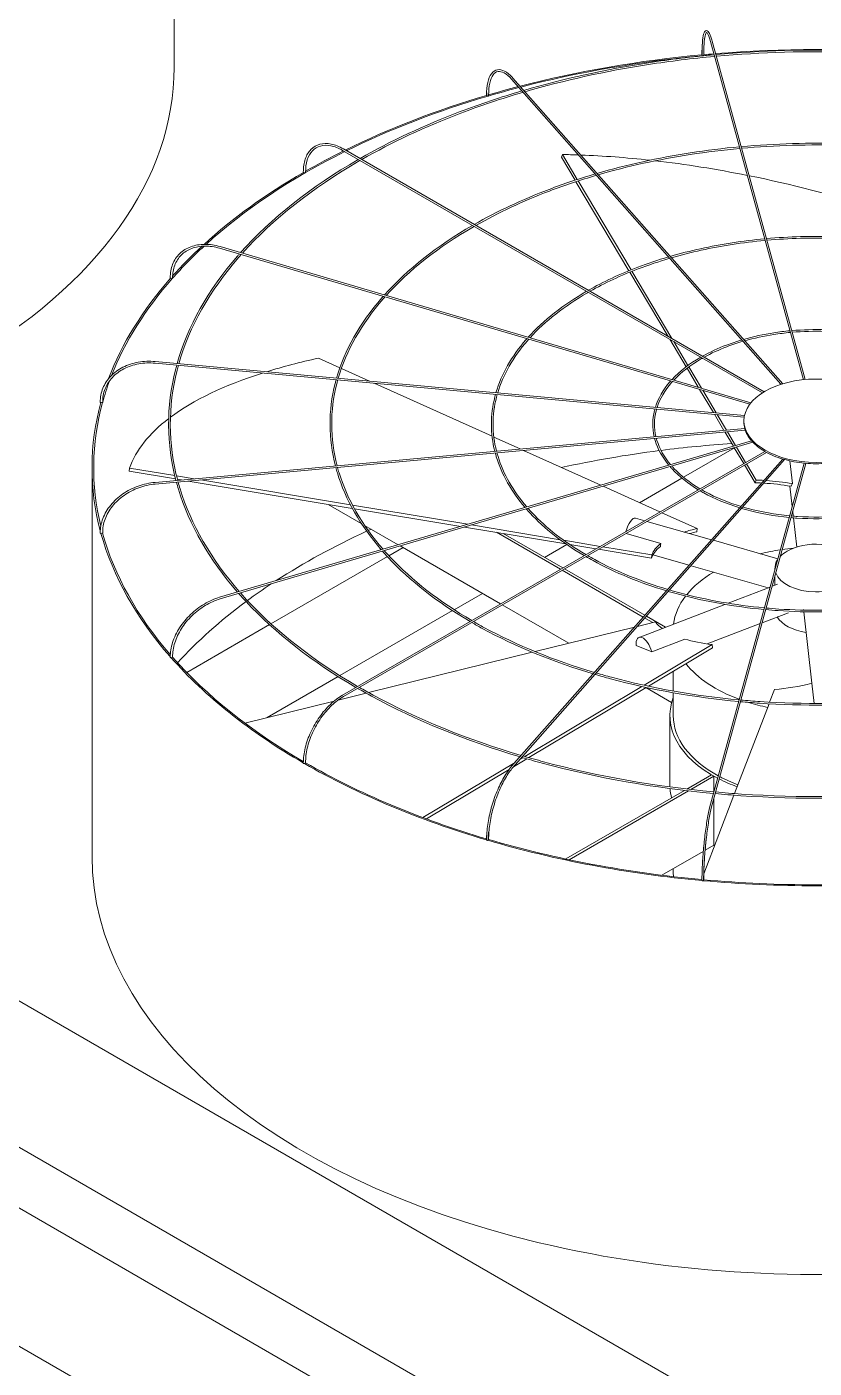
# Model space of a CAD drawing. Header units: millimetres. Extents: x -312439 to 477422, y -331570 to 212570.
# Drawn here: x 397367.5 to 397652.5, y 93155.2 to 93640.9 of the extents above; entities that cross this region are included whole.
import ezdxf

# ---------------------------------------------------------------- set-up
doc = ezdxf.new("R2010")
doc.units = ezdxf.units.MM

msp = doc.modelspace()

# ---------------------------------------------------------------- linework, layer by layer
at = {"color": 0, "linetype": 'Continuous', "lineweight": 0, "extrusion": (8.40036e-17, 0.816497, 0.57735)}
for p, q in [((398234.965, 92785.714), (396199.388, 93960.955)), ((398188.627, 92759.46), (396153.483, 93934.451)), ((396133.995, 93923.7), (400139.045, 91611.383)), ((398170.005, 92698.203), (396134.428, 93873.444)), ((397420.805, 93626.153), (397420.805, 93766.893)), ((397614.981, 93635.595), (397648.574, 93513.14)), ((397649.193, 93513.2), (397615.571, 93635.757)), ((397640.472, 93511.475), (397542.973, 93621.953)), ((397543.432, 93622.358), (397641.114, 93511.674)), ((397633.772, 93508.397), (397481.74, 93596.173)), ((397482.046, 93596.703), (397634.363, 93508.763)), ((397560.972, 93593.73), (397561.343, 93594.697)), ((397565.935, 93585.39), (397560.972, 93593.73)), ((397561.343, 93594.697), (397566.726, 93585.649)), ((397585.436, 93552.615), (397566.256, 93584.85)), ((397567.047, 93585.109), (397586.198, 93552.923)), ((397437.262, 93560.747), (397629.193, 93504.286)), ((397629.602, 93504.804), (397437.435, 93561.335)), ((397599.578, 93528.846), (397585.752, 93552.083)), ((397586.515, 93552.39), (397601.018, 93528.015)), ((397606.143, 93517.811), (397600.219, 93527.769)), ((397601.659, 93526.937), (397606.798, 93518.3)), ((397480.783, 93517.449), (397473.025, 93520.941)), ((397627.143, 93499.625), (397413.903, 93519.124)), ((397413.959, 93519.734), (397627.258, 93500.23)), ((397491.451, 93512.648), (397481.343, 93517.197)), ((397610.547, 93510.41), (397606.459, 93517.282)), ((397607.113, 93517.772), (397611.694, 93510.073)), ((397535.88, 93492.652), (397493.166, 93511.876)), ((397615.992, 93501.26), (397611.008, 93509.636)), ((397612.154, 93509.299), (397616.992, 93501.168)), ((397619.828, 93494.812), (397616.379, 93500.609)), ((397617.379, 93500.518), (397620.725, 93494.894)), ((397627.041, 93497.791), (397627.041, 93498.291)), ((397413.903, 93475.981), (397627.344, 93495.499)), ((397413.959, 93475.371), (397627.525, 93494.9)), ((397629.832, 93491.007), (397437.262, 93434.358)), ((397546.068, 93488.067), (397536.531, 93492.359)), ((397623.245, 93489.07), (397620.175, 93494.228)), ((397621.072, 93494.31), (397624.049, 93489.306)), ((397437.435, 93433.771), (397630.292, 93490.504)), ((397634.594, 93487.183), (397481.74, 93398.933)), ((397635.213, 93486.833), (397482.046, 93398.402)), ((397575.226, 93474.944), (397547.204, 93487.556)), ((397605.19, 93477.813), (397623.613, 93488.45)), ((397626.982, 93482.788), (397623.568, 93488.526)), ((397624.373, 93488.763), (397627.686, 93483.195)), ((397391.05, 93340.54), (397391.05, 93481.28)), ((397404.455, 93480.022), (397404.62, 93481.167)), ((397404.62, 93481.167), (397421.007, 93478.439)), ((397542.973, 93373.153), (397641.149, 93484.398)), ((397543.432, 93372.747), (397641.8, 93484.209)), ((397648.834, 93482.916), (397614.981, 93359.51)), ((397649.454, 93482.86), (397615.571, 93359.348)), ((397631.126, 93475.823), (397627.295, 93482.262)), ((397627.999, 93482.668), (397631.497, 93476.79)), ((397644.649, 93475.515), (397643.737, 93483.724)), ((397421.31, 93477.216), (397404.455, 93480.022)), ((397421.663, 93478.33), (397428.018, 93477.272)), ((397423.472, 93476.856), (397421.971, 93477.106)), ((397485.288, 93466.565), (397425.856, 93476.459)), ((397430.402, 93476.875), (397484.606, 93467.851)), ((397589.271, 93468.622), (397604.625, 93477.487)), ((397631.126, 93475.823), (397631.497, 93476.79)), ((397596.675, 93465.29), (397576.084, 93474.558)), ((397643.706, 93474.644), (397644.531, 93467.227)), ((397488.552, 93461.102), (397476.578, 93468.015)), ((397485.363, 93467.725), (397527.078, 93460.78)), ((397524.532, 93460.031), (397486.056, 93466.437)), ((397587.796, 93463.052), (397591.142, 93462.096)), ((397591.961, 93461.862), (397615.361, 93455.177)), ((397610.147, 93459.227), (397597.363, 93464.981)), ((397644.714, 93465.58), (397644.918, 93463.739)), ((397644.987, 93463.119), (397646.162, 93452.553)), ((397501.926, 93453.38), (397489.743, 93460.414)), ((397562.612, 93453.691), (397525.918, 93459.8)), ((397528.464, 93460.549), (397560.493, 93455.216)), ((397537.434, 93457.883), (397560.639, 93444.485)), ((397561.505, 93444.985), (397539.868, 93457.478)), ((397584.393, 93457.492), (397597.015, 93453.886)), ((397609.983, 93458.082), (397610.147, 93459.227)), ((397498.516, 93449.409), (397503.66, 93452.379)), ((397538.986, 93431.984), (397502.658, 93452.958)), ((397554.918, 93448.788), (397562.974, 93453.439)), ((397561.836, 93454.993), (397575.033, 93452.796)), ((397573.457, 93451.886), (397564.036, 93453.454)), ((397575.984, 93452.637), (397593.732, 93449.683)), ((397616.014, 93454.991), (397639.345, 93448.325)), ((397455.842, 93424.771), (397497.972, 93449.095)), ((397593.568, 93448.537), (397574.408, 93451.727)), ((397593.568, 93448.537), (397593.732, 93449.683)), ((397594.133, 93449.744), (397607.257, 93445.995)), ((397561.252, 93444.132), (397590.64, 93427.165)), ((397591.224, 93427.827), (397562.118, 93444.632)), ((397607.91, 93445.808), (397635.865, 93437.822)), ((397638.3, 93444.944), (397638.3, 93444.515)), ((397638.3, 93442.2), (397638.3, 93438.759)), ((397621.306, 93432.222), (397636.535, 93438.08)), ((397637.245, 93438.353), (397639.189, 93439.101)), ((397522.143, 93429.866), (397532.399, 93435.787)), ((397480.788, 93405.989), (397521.548, 93429.522)), ((397563.7, 93417.715), (397539.598, 93431.63)), ((397589.082, 93419.827), (397620.179, 93431.788)), ((397633.612, 93425.111), (397643.158, 93428.783)), ((397648.701, 93429.719), (397648.674, 93429.962)), ((397651.649, 93403.205), (397648.769, 93429.105)), ((397425.332, 93407.156), (397455.285, 93424.45)), ((397587.466, 93423.569), (397551.45, 93414.697)), ((397594.99, 93425.422), (397588.51, 93423.826)), ((397591.181, 93426.852), (397594.056, 93425.192)), ((397598.684, 93423.52), (397591.765, 93427.515)), ((397596.691, 93423.671), (397597.644, 93423.12)), ((397613.785, 93417.484), (397632.902, 93424.837)), ((397593.709, 93414.665), (397605.641, 93419.254)), ((397550.445, 93414.45), (397491.176, 93399.851)), ((397588.013, 93416.934), (397593.709, 93414.665)), ((397590.92, 93402.527), (397615.511, 93417.247)), ((397615.717, 93416.115), (397592.46, 93402.194)), ((397615.717, 93416.115), (397615.511, 93417.247)), ((397454.514, 93390.82), (397480.188, 93405.643)), ((397601.476, 93400.434), (397601.476, 93407.591)), ((397490.303, 93399.636), (397480.11, 93397.125)), ((397547.777, 93376.703), (397590.154, 93402.068)), ((397591.689, 93401.733), (397549.191, 93376.294)), ((397600.891, 93396.243), (397591.538, 93401.642)), ((397601.476, 93391.502), (397601.476, 93399.812)), ((397638.118, 93400.941), (397636.379, 93396.403)), ((397651.649, 93403.205), (397652.457, 93395.939)), ((397478.664, 93396.769), (397446.404, 93388.822)), ((397636.149, 93395.802), (397623.694, 93363.294)), ((397600.251, 93366.499), (397600.251, 93391.502)), ((397510.834, 93354.589), (397544.234, 93374.582)), ((397548.472, 93375.864), (397543.619, 93372.959)), ((397545.966, 93375.619), (397547.061, 93376.274)), ((397542.046, 93372.017), (397512.126, 93354.108)), ((397615.351, 93370.106), (397606.409, 93364.943)), ((397607.852, 93364.776), (397616.217, 93369.606)), ((397616.217, 93369.606), (397615.351, 93370.106)), ((397616.217, 93369.606), (397616.217, 93364.017)), ((397605.523, 93364.432), (397562.537, 93339.614)), ((397563.805, 93339.346), (397606.961, 93364.262)), ((397623.465, 93362.697), (397612.544, 93334.19)), ((397616.217, 93361.702), (397616.217, 93344.603)), ((397612.348, 93342.369), (397597.378, 93333.726)), ((397616.217, 93344.603), (397613.014, 93342.753)), ((397601.476, 93335.105), (397601.476, 93336.092)), ((397611.866, 93332.42), (397611.763, 93332.152))]:
    msp.add_line(p, q, dxfattribs=at)
at = {"color": 0, "linetype": 'Continuous', "lineweight": 0}
for centre, major_axis, ratio, start_param, end_param in [((397158.579, 93766.893), (-262.225, 0), 0.5773503, 2.0421116, 2.6702774), ((397653.276, 93481.28), (-262.225, 0), 0.5773503, 4.5737285, 4.8518651), ((397653.276, 93481.28), (-262.225, 0), 0.5773503, 4.8709744, 5.1337903), ((397653.276, 93481.28), (-261.613, 0), 0.5773503, 4.8702538, 5.1336735), ((397612.17, 93630.787), (0.306, 0), 0.5773503, 3.1415927, 3.7072911), ((397612.218, 93630.613), (0.306, 0.001), 0.5647458, 3.2969897, 4.867786), ((397612.218, 93630.613), (0.306, 0.001), 0.5647458, 4.867786, 6.2831853), ((397653.276, 93481.28), (-261.613, 0), 0.5773503, 4.8601846, 4.8693633), ((397653.276, 93481.28), (-262.225, 0), 0.5773503, 4.8542575, 4.8684283), ((397158.579, 93626.153), (262.225, 0), 0.5773503, 5.4977871, 6.2831853), ((397653.276, 93481.28), (-261.613, 0), 0.5773503, 5.1364588, 5.1836819), ((397653.276, 93481.28), (-262.225, 0), 0.5773503, 5.1365691, 5.1818933), ((397653.276, 93481.28), (-262.225, 0), 0.5773503, 5.1849758, 5.420347), ((397653.276, 93481.28), (-261.613, 0), 0.5773503, 5.183912, 5.4201653), ((397534.189, 93616.158), (0.306, 0), 0.5773503, 3.1415927, 4.134446), ((397534.328, 93616.001), (0.306, 0.003), 0.5659728, 3.6079382, 5.1787345), ((397534.328, 93616.001), (0.306, 0.003), 0.5659728, 5.1787345, 6.2831853), ((397653.276, 93481.28), (-261.613, 0), 0.5773503, 5.4234857, 5.718128), ((397653.276, 93481.28), (-262.225, 0), 0.5773503, 5.4236595, 5.4949761), ((397653.646, 93439.564), (-236.033, 90.421), 0.5343599, 5.2814302, 5.3074736), ((397653.646, 93439.564), (-236.033, 90.421), 0.5343599, 5.1688261, 5.2776752), ((397653.276, 93481.28), (-262.225, 0), 0.5773503, 5.4989549, 5.7196003), ((397467.854, 93588.333), (0.306, 0), 0.5773503, 3.1415927, 4.450555), ((397468.071, 93588.208), (0.306, 0.004), 0.5683066, 3.9193388, 5.4901351), ((397468.071, 93588.208), (0.306, 0.004), 0.5683066, 5.4901351, 6.2831853), ((397653.646, 93439.564), (-236.033, 90.421), 0.5343599, 5.0198116, 5.1604272), ((397653.646, 93439.564), (-236.033, 90.421), 0.5343599, 4.8289255, 5.0170065), ((397653.276, 93481.28), (-261.613, 0), 0.5773503, 5.7230202, 5.8115447), ((397653.276, 93481.28), (-262.225, 0), 0.5773503, 5.7247725, 5.8068149), ((397653.276, 93481.28), (-262.225, 0), 0.5773503, 5.8129334, 6.0685314), ((397653.276, 93481.28), (-261.613, 0), 0.5773503, 5.8119417, 6.0598961), ((397419.659, 93550.035), (0.306, 0), 0.5773503, 3.1415927, 4.7647143), ((397419.932, 93549.954), (0.306, 0.005), 0.5715189, 4.2314546, 5.8022509), ((397419.932, 93549.954), (0.306, 0.005), 0.5715189, 5.8022509, 6.2831853), ((397653.44, 93439.742), (-250.189, 35.961), 0.3284711, 5.5638228, 5.6785471), ((397653.44, 93439.742), (-250.189, 35.961), 0.3284711, 5.6885713, 5.965771), ((397653.276, 93481.28), (-261.613, 0), 0.5773503, 6.0736106, 6.1250005), ((397653.276, 93481.28), (-262.225, 0), 0.5773503, 6.126925, 6.4343205), ((397653.276, 93481.28), (-261.613, 0), 0.5773503, 6.1262297, 6.4235661), ((397394.322, 93505.012), (0.306, 0), 0.5773503, 3.1415927, 5.0788735), ((397394.624, 93504.985), (0.306, 0.006), 0.5752952, 4.5444916, 6.1152879), ((397394.624, 93504.985), (0.306, 0.006), 0.5752952, 6.1152879, 6.2831853), ((397653.44, 93439.742), (-250.189, 35.961), 0.3284711, 5.9728515, 6.2156373), ((397653.167, 93497.791), (-26.126, 0), 0.5773503, 0, 0.1535113), ((397653.167, 93497.791), (-26.126, 0), 0.5773503, 0.160648, 0.4676706), ((397653.167, 93497.791), (-26.126, 0), 0.5773503, 0.4748072, 0.7818298), ((397653.276, 93340.04), (-261.613, 0), 0.5773503, 4.9315023, 5.0730373), ((397653.276, 93340.04), (-261.613, 0), 0.5773503, 4.8296672, 4.9289778), ((397653.167, 93497.791), (-26.126, 0), 0.5773503, 0.7889665, 1.0959891), ((397653.167, 93497.791), (-26.126, 0), 0.5773503, 1.1031258, 1.4101484), ((397653.167, 93497.791), (-26.126, 0), 0.5773503, 1.417285, 1.7243076), ((397653.646, 93439.564), (56.639, -21.698), 0.5343599, 2.113134, 2.1658809), ((397653.646, 93439.564), (56.639, -21.698), 0.5343599, 1.92896, 2.0989228), ((397653.276, 93438.597), (-56.639, 21.698), 0.5343599, 5.2632147, 5.3074736), ((397653.276, 93438.597), (-56.639, 21.698), 0.5343599, 5.0728277, 5.2488944), ((397586.278, 93457.737), (1.518, 5.315), 0.3621096, 0, 1.5955332), ((397394.322, 93457.673), (0.306, 0), 0.5773503, 3.1415927, 5.3930328), ((397653.276, 93481.28), (-262.225, 0), 0.5773503, 0.15775, 0.4689102), ((397394.624, 93457.701), (0.306, 0.006), 0.5792658, 4.8585762, 6.2831853), ((397653.276, 93481.28), (-261.613, 0), 0.5773503, 0.1573017, 0.4645126), ((397653.276, 93340.04), (-261.613, 0), 0.5773503, 5.3840325, 5.5566031), ((397653.276, 93340.04), (-261.613, 0), 0.5773503, 5.3759613, 5.381266), ((397653.44, 93439.742), (-60.036, 8.629), 0.3284711, 5.5638228, 5.6832782), ((397653.276, 93438.597), (-60.036, 8.629), 0.3284711, 5.5638228, 5.6281345), ((397653.276, 93438.597), (-60.036, 8.629), 0.3284711, 5.9809914, 6.2156373), ((397653.44, 93439.742), (-60.036, 8.629), 0.3284711, 5.9787164, 6.2156373), ((397653.276, 93422.632), (-51.8, 0), 0.5773503, 4.8725497, 4.9536635), ((397653.276, 93444.944), (-14.976, 0), 0.5773503, 3.6916997, 5.4977871), ((397653.276, 93422.632), (-51.8, 0), 0.5773503, 4.9668384, 5.1151413), ((397653.276, 93444.944), (-14.976, 0), 0.5773503, 5.9253681, 6.3268432), ((397653.276, 93444.944), (-14.976, 0), 0.5773503, 5.4977871, 5.7722245), ((397653.276, 93422.632), (-51.8, 0), 0.5773503, 5.5125312, 5.8454489), ((397653.276, 93444.944), (-14.976, 0), 0.5773503, 0.1968015, 2.9056449), ((397653.276, 93340.04), (-261.613, 0), 0.5773503, 5.5668053, 5.6187776), ((397653.276, 93340.04), (-261.613, 0), 0.5773503, 5.6218563, 5.7966666), ((397653.276, 93422.632), (-51.8, 0), 0.5773503, 5.864801, 6.2160224), ((397653.07, 93439.728), (-59.674, -10.853), 0.3443205, 0.1772511, 0.3142745), ((397653.276, 93430.037), (-14.976, 0), 0.5773503, 0.3310244, 1.3226651), ((397591.066, 93414.668), (-1.984, 5.159), 0.4527097, 4.5393785, 7.2340672), ((397653.07, 93439.728), (-59.674, -10.853), 0.3443205, 0.5921448, 0.8290657), ((397419.659, 93412.65), (0.306, 0), 0.5773503, 3.1415927, 5.7071921), ((397653.276, 93481.28), (-262.225, 0), 0.5773503, 0.4717795, 0.7837457), ((397419.932, 93412.731), (0.306, 0.005), 0.5830421, 5.1737369, 6.2831853), ((397653.276, 93481.28), (-261.613, 0), 0.5773503, 0.4715588, 0.781436), ((397653.276, 93422.632), (-51.8, 0), 0.5773503, 0.4237953, 1.0021877), ((397652.905, 93439.536), (-56.425, -22.248), 0.5660586, 1.0925617, 1.3294826), ((397653.276, 93391.502), (-53.025, 0), 0.5773503, 6.0678252, 7.1147249), ((397653.276, 93422.632), (-51.8, 0), 0.5773503, 1.0153625, 1.0203014), ((397653.276, 93422.632), (-51.8, 0), 0.5773503, 1.0757224, 1.2236785), ((397653.276, 93391.502), (51.8, 0), 0.5773503, 3.1415927, 3.9574848), ((397467.854, 93374.352), (0.306, 0), 0.5773503, 3.1415927, 6.0213513), ((397653.276, 93481.28), (-262.225, 0), 0.5773503, 0.7858257, 1.0981183), ((397468.071, 93374.477), (0.306, 0.004), 0.5862544, 5.4898935, 6.2831853), ((397653.276, 93481.28), (-261.613, 0), 0.5773503, 0.7858227, 1.096892), ((397653.276, 93391.502), (51.8, 0), 0.5773503, 3.9720631, 4.1329788), ((397653.276, 93366.499), (53.025, 0), 0.5773503, 3.1415927, 3.1671433), ((397653.276, 93366.499), (53.025, 0), 0.5773503, 3.1875095, 3.2970925), ((397653.276, 93391.502), (-53.025, 0), 0.5773503, 0.8456372, 1.0001122), ((397534.189, 93346.527), (-0.306, 0), 0.5773503, 0, 3.1415927), ((397653.276, 93481.28), (-262.225, 0), 0.5773503, 1.0998851, 1.4125333), ((397534.328, 93346.684), (-0.306, -0.003), 0.5885883, 2.6652649, 3.1415927), ((397653.276, 93481.28), (-261.613, 0), 0.5773503, 1.1000981, 1.4118355), ((397653.276, 93340.54), (262.225, 0), 0.5773503, 3.1415927, 5.4977871), ((397653.276, 93366.499), (53.025, 0), 0.5773503, 3.9385413, 3.9453811), ((397653.276, 93335.105), (51.8, 0), 0.5773503, 3.1415927, 3.2048035), ((397612.17, 93331.898), (-0.306, 0), 0.5773503, 0, 3.1415927), ((397653.276, 93481.28), (-262.225, 0), 0.5773503, 1.4139544, 1.727034), ((397612.218, 93332.073), (-0.306, -0.001), 0.5898153, 2.9827557, 3.1415927), ((397653.276, 93481.28), (-261.613, 0), 0.5773503, 1.41439, 1.726367)]:
    msp.add_ellipse(centre, major_axis=major_axis, ratio=ratio, start_param=start_param, end_param=end_param, dxfattribs=at)
msp.add_ellipse((397653.167, 93498.291), major_axis=(26.126, 0), ratio=0.5773503, dxfattribs=at)
for points, knots in [([(397611.864, 93630.787), (397611.864, 93632.491), (397611.916, 93634.008), (397612.118, 93636.526), (397612.268, 93637.525), (397612.67, 93638.947), (397612.895, 93639.463), (397613.68, 93639.578), (397613.929, 93639.43), (397614.48, 93638.845), (397614.787, 93638.19), (397615.267, 93636.809), (397615.419, 93636.311), (397615.571, 93635.757)], [4.712389, 4.712389, 4.712389, 4.712389, 5.0265482, 5.0265482, 5.3407075, 5.3407075, 5.6548668, 5.6548668, 5.8236028, 5.8236028, 6.1377621, 6.1377621, 6.2831853, 6.2831853, 6.2831853, 6.2831853]), ([(397612.246, 93636.923), (397612.237, 93636.862), (397612.228, 93636.801), (397612.076, 93635.714), (397611.982, 93634.41), (397611.918, 93632.173), (397611.91, 93631.412), (397611.912, 93630.612)], [1.10131175, 1.10131175, 1.10131175, 1.10131175, 1.12076762, 1.12076762, 1.43803566, 1.43803566, 1.5863026, 1.5863026, 1.5863026, 1.5863026]), ([(397614.981, 93635.595), (397614.662, 93636.755), (397614.343, 93637.647), (397613.787, 93638.728), (397613.538, 93638.877), (397613.511, 93638.877), (397613.306, 93638.729), (397612.954, 93637.564), (397612.81, 93636.714), (397612.599, 93634.47), (397612.537, 93633.04), (397612.524, 93631.152), (397612.524, 93630.885), (397612.524, 93630.613)], [0, 0, 0, 0, 0.3152669, 0.3152669, 0.6094726, 0.6094726, 0.9267406, 0.9267406, 1.2208373, 1.2208373, 1.5356304, 1.5356304, 1.5863402, 1.5863402, 1.5863402, 1.5863402]), ([(397689.425, 93630.877), (397681.93, 93631.555), (397674.378, 93632.022), (397650.15, 93632.838), (397633.392, 93632.368), (397616.91, 93630.877)], [5.342386, 5.342386, 5.342386, 5.342386, 5.43953692, 5.43953692, 5.65318828, 5.65318828, 5.65318828, 5.65318828]), ([(397689.26, 93630.277), (397681.742, 93630.955), (397674.166, 93631.421), (397650.048, 93632.22), (397633.425, 93631.751), (397617.075, 93630.277)], [5.34285963, 5.34285963, 5.34285963, 5.34285963, 5.44045758, 5.44045758, 5.65271466, 5.65271466, 5.65271466, 5.65271466]), ([(397616.291, 93630.82), (397608.284, 93630.083), (397600.343, 93629.106), (397576.916, 93625.481), (397561.754, 93622.133), (397547.348, 93617.921)], [5.65586592, 5.65586592, 5.65586592, 5.65586592, 5.75969853, 5.75969853, 5.96646224, 5.96646224, 5.96646224, 5.96646224]), ([(397616.455, 93630.22), (397608.378, 93629.479), (397600.368, 93628.493), (397577.047, 93624.875), (397562.051, 93621.568), (397547.795, 93617.414)], [5.65539644, 5.65539644, 5.65539644, 5.65539644, 5.76029586, 5.76029586, 5.96514032, 5.96514032, 5.96514032, 5.96514032]), ([(397533.883, 93616.158), (397533.883, 93617.874), (397534.033, 93619.423), (397534.63, 93622.049), (397535.075, 93623.127), (397536.255, 93624.712), (397537.004, 93625.217), (397538.644, 93625.502), (397539.504, 93625.329), (397541.317, 93624.408), (397542.282, 93623.622), (397543.306, 93622.5), (397543.369, 93622.43), (397543.432, 93622.358)], [4.712389, 4.712389, 4.712389, 4.712389, 5.0265482, 5.0265482, 5.3407075, 5.3407075, 5.6548668, 5.6548668, 5.9484515, 5.9484515, 6.2626108, 6.2626108, 6.2831853, 6.2831853, 6.2831853, 6.2831853]), ([(397542.973, 93621.953), (397542.059, 93622.989), (397541.151, 93623.755), (397539.467, 93624.677), (397538.702, 93624.833), (397537.36, 93624.598), (397536.763, 93624.204), (397535.736, 93622.805), (397535.32, 93621.8), (397534.767, 93619.297), (397534.627, 93617.807), (397534.634, 93616.1), (397534.634, 93616.052), (397534.634, 93616.004)], [0, 0, 0, 0, 0.3146448, 0.3146448, 0.6289116, 0.6289116, 0.9461796, 0.9461796, 1.2634477, 1.2634477, 1.5772832, 1.5772832, 1.5863402, 1.5863402, 1.5863402, 1.5863402]), ([(397546.699, 93617.731), (397539.025, 93615.471), (397531.568, 93612.966), (397511.335, 93605.278), (397499.158, 93599.57), (397488.081, 93593.219)], [5.96956861, 5.96956861, 5.96956861, 5.96956861, 6.07987049, 6.07987049, 6.27966483, 6.27966483, 6.27966483, 6.27966483]), ([(397547.146, 93617.224), (397539.373, 93614.942), (397531.821, 93612.408), (397511.671, 93604.747), (397499.645, 93599.119), (397488.695, 93592.865)], [5.96825255, 5.96825255, 5.96825255, 5.96825255, 6.08012371, 6.08012371, 6.27780239, 6.27780239, 6.27780239, 6.27780239]), ([(397534.031, 93617.013), (397534.026, 93616.809), (397534.022, 93616.602), (397534.021, 93616.263), (397534.021, 93616.132), (397534.022, 93616)], [7.805980691, 7.805980691, 7.805980691, 7.805980691, 7.845140151, 7.845140151, 7.869416781, 7.869416781, 7.869416781, 7.869416781]), ([(397467.548, 93588.333), (397467.548, 93590.058), (397467.784, 93591.654), (397468.718, 93594.433), (397469.416, 93595.616), (397471.215, 93597.437), (397472.313, 93598.073), (397474.781, 93598.724), (397476.148, 93598.741), (397479.013, 93598.172), (397480.512, 93597.584), (397482.019, 93596.719), (397482.033, 93596.711), (397482.046, 93596.703)], [0, 0, 0, 0, 0.3141593, 0.3141593, 0.6283185, 0.6283185, 0.9411039, 0.9411039, 1.2538555, 1.2538555, 1.5680148, 1.5680148, 1.5707963, 1.5707963, 1.5707963, 1.5707963]), ([(397481.74, 93596.173), (397480.302, 93597.003), (397478.871, 93597.563), (397476.171, 93598.099), (397474.904, 93598.074), (397472.653, 93597.46), (397471.667, 93596.873), (397470.044, 93595.179), (397469.408, 93594.071), (397468.563, 93591.423), (397468.355, 93589.886), (397468.377, 93588.212)], [4.712389, 4.712389, 4.712389, 4.712389, 5.029657, 5.029657, 5.3469251, 5.3469251, 5.6641931, 5.6641931, 5.9814611, 5.9814611, 6.2987292, 6.2987292, 6.2987292, 6.2987292]), ([(397680.282, 93597.549), (397674.698, 93598.052), (397669.072, 93598.4), (397650.955, 93599.011), (397638.401, 93598.662), (397626.053, 93597.549)], [5.34296141, 5.34296141, 5.34296141, 5.34296141, 5.43938168, 5.43938168, 5.65261288, 5.65261288, 5.65261288, 5.65261288]), ([(397680.117, 93596.949), (397674.51, 93597.452), (397668.861, 93597.798), (397650.852, 93598.393), (397638.434, 93598.045), (397626.218, 93596.949)], [5.34359392, 5.34359392, 5.34359392, 5.34359392, 5.44060854, 5.44060854, 5.65198037, 5.65198037, 5.65198037, 5.65198037]), ([(397625.433, 93597.492), (397619.448, 93596.94), (397613.512, 93596.21), (397595.996, 93593.5), (397584.658, 93591), (397573.88, 93587.857)], [5.65618024, 5.65618024, 5.65618024, 5.65618024, 5.75959703, 5.75959703, 5.96555925, 5.96555925, 5.96555925, 5.96555925]), ([(397625.598, 93596.892), (397619.542, 93596.336), (397613.537, 93595.597), (397596.127, 93592.895), (397584.954, 93590.435), (397574.328, 93587.349)], [5.6555551, 5.6555551, 5.6555551, 5.6555551, 5.760393, 5.760393, 5.9637948, 5.9637948, 5.9637948, 5.9637948]), ([(397573.232, 93587.666), (397567.481, 93585.972), (397561.892, 93584.094), (397546.771, 93578.349), (397537.681, 93574.094), (397529.405, 93569.361)], [5.96969757, 5.96969757, 5.96969757, 5.96969757, 6.07982614, 6.07982614, 6.27841616, 6.27841616, 6.27841616, 6.27841616]), ([(397573.679, 93587.16), (397567.829, 93585.443), (397562.146, 93583.537), (397547.107, 93577.819), (397538.168, 93573.643), (397530.019, 93569.006)], [5.96794353, 5.96794353, 5.96794353, 5.96794353, 6.08016355, 6.08016355, 6.27592849, 6.27592849, 6.27592849, 6.27592849]), ([(397634.573, 93564.176), (397630.61, 93563.809), (397626.68, 93563.324), (397615.073, 93561.53), (397607.555, 93559.877), (397600.405, 93557.801)], [5.65683386, 5.65683386, 5.65683386, 5.65683386, 5.75939254, 5.75939254, 5.96383461, 5.96383461, 5.96383461, 5.96383461]), ([(397634.738, 93563.576), (397630.704, 93563.204), (397626.705, 93562.711), (397615.204, 93560.925), (397607.852, 93559.312), (397600.854, 93557.293)], [5.65589869, 5.65589869, 5.65589869, 5.65589869, 5.76058509, 5.76058509, 5.96118261, 5.96118261, 5.96118261, 5.96118261]), ([(397671.142, 93564.232), (397667.468, 93564.561), (397663.768, 93564.788), (397651.758, 93565.196), (397643.408, 93564.967), (397635.193, 93564.232)], [5.34408303, 5.34408303, 5.34408303, 5.34408303, 5.43906993, 5.43906993, 5.65149126, 5.65149126, 5.65149126, 5.65149126]), ([(397670.977, 93563.632), (397667.28, 93563.96), (397663.556, 93564.187), (397651.656, 93564.578), (397643.441, 93564.35), (397635.357, 93563.632)], [5.34503474, 5.34503474, 5.34503474, 5.34503474, 5.44090812, 5.44090812, 5.65053954, 5.65053954, 5.65053954, 5.65053954]), ([(397419.353, 93550.035), (397419.353, 93551.767), (397419.653, 93553.417), (397420.828, 93556.387), (397421.704, 93557.706), (397423.945, 93559.873), (397425.309, 93560.72), (397428.38, 93561.862), (397430.087, 93562.156), (397433.676, 93562.168), (397435.557, 93561.887), (397437.435, 93561.335)], [4.712389, 4.712389, 4.712389, 4.712389, 5.0265482, 5.0265482, 5.3407075, 5.3407075, 5.6548668, 5.6548668, 5.969026, 5.969026, 6.2831853, 6.2831853, 6.2831853, 6.2831853]), ([(397437.262, 93560.747), (397435.447, 93561.282), (397433.634, 93561.548), (397430.199, 93561.525), (397428.578, 93561.236), (397425.686, 93560.135), (397424.415, 93559.326), (397422.34, 93557.267), (397421.536, 93556.019), (397420.471, 93553.195), (397420.21, 93551.621), (397420.238, 93549.96)], [0, 0, 0, 0, 0.317268, 0.317268, 0.6345361, 0.6345361, 0.9518041, 0.9518041, 1.2690722, 1.2690722, 1.5863402, 1.5863402, 1.5863402, 1.5863402]), ([(397444.403, 93558.647), (397444.178, 93558.392), (397443.954, 93558.136), (397433.114, 93545.667), (397425.716, 93532.512), (397421.881, 93519.01)], [0.31387846, 0.31387846, 0.31387846, 0.31387846, 0.32022171, 0.32022171, 0.6228537, 0.6228537, 0.6228537, 0.6228537]), ([(397445.052, 93558.456), (397444.779, 93558.148), (397444.509, 93557.84), (397433.677, 93545.394), (397426.323, 93532.339), (397422.501, 93518.953)], [0.31209175, 0.31209175, 0.31209175, 0.31209175, 0.31977769, 0.31977769, 0.62202139, 0.62202139, 0.62202139, 0.62202139]), ([(397599.756, 93557.611), (397595.931, 93556.483), (397592.214, 93555.234), (397582.203, 93551.431), (397576.196, 93548.626), (397570.718, 93545.508)], [5.97003164, 5.97003164, 5.97003164, 5.97003164, 6.07973571, 6.07973571, 6.27604568, 6.27604568, 6.27604568, 6.27604568]), ([(397600.204, 93557.104), (397596.279, 93555.954), (397592.467, 93554.676), (397582.539, 93550.901), (397576.683, 93548.175), (397571.334, 93545.153)], [5.96740299, 5.96740299, 5.96740299, 5.96740299, 6.08024114, 6.08024114, 6.27230164, 6.27230164, 6.27230164, 6.27230164]), ([(397496.469, 93543.33), (397496.292, 93543.131), (397496.117, 93542.931), (397488.023, 93533.618), (397482.487, 93523.807), (397479.592, 93513.733)], [0.31368489, 0.31368489, 0.31368489, 0.31368489, 0.32029533, 0.32029533, 0.62093354, 0.62093354, 0.62093354, 0.62093354]), ([(397497.118, 93543.139), (397496.894, 93542.887), (397496.672, 93542.635), (397488.586, 93533.346), (397483.095, 93523.633), (397480.213, 93513.676)], [0.31130083, 0.31130083, 0.31130083, 0.31130083, 0.31970361, 0.31970361, 0.61980435, 0.61980435, 0.61980435, 0.61980435]), ([(397643.713, 93530.859), (397641.773, 93530.677), (397639.848, 93530.439), (397634.15, 93529.56), (397630.454, 93528.755), (397626.931, 93527.745)], [5.65878241, 5.65878241, 5.65878241, 5.65878241, 5.75876753, 5.75876753, 5.95869527, 5.95869527, 5.95869527, 5.95869527]), ([(397643.878, 93530.259), (397641.867, 93530.073), (397639.873, 93529.826), (397634.282, 93528.955), (397630.751, 93528.189), (397627.38, 93527.236)], [5.65692719, 5.65692719, 5.65692719, 5.65692719, 5.76114351, 5.76114351, 5.95335964, 5.95335964, 5.95335964, 5.95335964]), ([(397662.002, 93530.915), (397660.239, 93531.069), (397658.464, 93531.177), (397652.562, 93531.381), (397648.415, 93531.272), (397644.333, 93530.915)], [5.34742678, 5.34742678, 5.34742678, 5.34742678, 5.43812478, 5.43812478, 5.64814751, 5.64814751, 5.64814751, 5.64814751]), ([(397661.837, 93530.314), (397660.051, 93530.469), (397658.252, 93530.575), (397652.46, 93530.763), (397648.448, 93530.655), (397644.497, 93530.314)], [5.34934775, 5.34934775, 5.34934775, 5.34934775, 5.44178794, 5.44178794, 5.64622654, 5.64622654, 5.64622654, 5.64622654]), ([(397548.527, 93528.016), (397548.402, 93527.875), (397548.278, 93527.734), (397542.929, 93521.578), (397539.255, 93515.106), (397537.3, 93508.456)], [0.31344956, 0.31344956, 0.31344956, 0.31344956, 0.32044212, 0.32044212, 0.61727915, 0.61727915, 0.61727915, 0.61727915]), ([(397549.176, 93527.825), (397549.004, 93527.632), (397548.833, 93527.438), (397543.493, 93521.306), (397539.863, 93514.932), (397537.922, 93508.399)], [0.30986952, 0.30986952, 0.30986952, 0.30986952, 0.31955549, 0.31955549, 0.6155298, 0.6155298, 0.6155298, 0.6155298]), ([(397626.281, 93527.555), (397624.382, 93526.994), (397622.536, 93526.373), (397617.636, 93524.513), (397614.712, 93523.158), (397612.034, 93521.655)], [5.97102709, 5.97102709, 5.97102709, 5.97102709, 6.0794509, 6.0794509, 6.26898955, 6.26898955, 6.26898955, 6.26898955]), ([(397626.728, 93527.048), (397624.73, 93526.465), (397622.79, 93525.816), (397617.972, 93523.983), (397615.2, 93522.707), (397612.652, 93521.298)], [5.96578422, 5.96578422, 5.96578422, 5.96578422, 6.08045705, 6.08045705, 6.26142742, 6.26142742, 6.26142742, 6.26142742]), ([(397394.016, 93505.012), (397394.016, 93506.749), (397394.348, 93508.456), (397395.647, 93511.642), (397396.613, 93513.12), (397399.078, 93515.699), (397400.576, 93516.8), (397403.956, 93518.521), (397405.837, 93519.141), (397409.799, 93519.843), (397411.879, 93519.925), (397413.959, 93519.734)], [4.712389, 4.712389, 4.712389, 4.712389, 5.0265482, 5.0265482, 5.3407075, 5.3407075, 5.6548668, 5.6548668, 5.969026, 5.969026, 6.2831853, 6.2831853, 6.2831853, 6.2831853]), ([(397413.903, 93519.124), (397411.887, 93519.309), (397409.873, 93519.226), (397406.049, 93518.538), (397404.241, 93517.932), (397401.009, 93516.262), (397399.587, 93515.197), (397397.269, 93512.718), (397396.372, 93511.304), (397395.187, 93508.266), (397394.899, 93506.642), (397394.93, 93504.99)], [6.2831853, 6.2831853, 6.2831853, 6.2831853, 6.6004533, 6.6004533, 6.9177214, 6.9177214, 7.2349894, 7.2349894, 7.5522575, 7.5522575, 7.8695255, 7.8695255, 7.8695255, 7.8695255]), ([(397421.713, 93518.41), (397421.553, 93517.833), (397421.4, 93517.255), (397417.902, 93503.435), (397417.969, 93489.901), (397421.451, 93476.671)], [0.6273321, 0.6273321, 0.6273321, 0.6273321, 0.64026634, 0.64026634, 0.9362265, 0.9362265, 0.9362265, 0.9362265]), ([(397422.333, 93518.354), (397422.17, 93517.769), (397422.015, 93517.183), (397418.512, 93503.397), (397418.581, 93489.916), (397422.07, 93476.728)], [0.62653255, 0.62653255, 0.62653255, 0.62653255, 0.63973087, 0.63973087, 0.93697289, 0.93697289, 0.93697289, 0.93697289]), ([(397479.422, 93513.133), (397479.297, 93512.682), (397479.178, 93512.23), (397476.566, 93501.905), (397476.597, 93491.815), (397479.156, 93481.948)], [0.62689443, 0.62689443, 0.62689443, 0.62689443, 0.64035432, 0.64035432, 0.93404611, 0.93404611, 0.93404611, 0.93404611]), ([(397480.042, 93513.076), (397479.914, 93512.618), (397479.792, 93512.158), (397477.175, 93501.868), (397477.209, 93491.83), (397479.774, 93482.005)], [0.62582334, 0.62582334, 0.62582334, 0.62582334, 0.63964072, 0.63964072, 0.93502054, 0.93502054, 0.93502054, 0.93502054]), ([(397600.584, 93512.702), (397600.511, 93512.62), (397600.438, 93512.537), (397597.835, 93509.537), (397596.024, 93506.404), (397595.014, 93503.178)], [0.31275087, 0.31275087, 0.31275087, 0.31275087, 0.32087906, 0.32087906, 0.60646372, 0.60646372, 0.60646372, 0.60646372]), ([(397601.235, 93512.511), (397601.113, 93512.376), (397600.993, 93512.241), (397598.4, 93509.266), (397596.634, 93506.231), (397595.638, 93503.121)], [0.30556743, 0.30556743, 0.30556743, 0.30556743, 0.31911145, 0.31911145, 0.60263629, 0.60263629, 0.60263629, 0.60263629]), ([(397537.129, 93507.856), (397537.039, 93507.535), (397536.954, 93507.212), (397535.228, 93500.383), (397535.226, 93493.733), (397536.866, 93487.225)], [0.62618978, 0.62618978, 0.62618978, 0.62618978, 0.64052907, 0.64052907, 0.92987427, 0.92987427, 0.92987427, 0.92987427]), ([(397537.749, 93507.8), (397537.656, 93507.47), (397537.568, 93507.141), (397535.838, 93500.345), (397535.838, 93493.747), (397537.483, 93487.282)], [0.62457061, 0.62457061, 0.62457061, 0.62457061, 0.6394598, 0.6394598, 0.93127617, 0.93127617, 0.93127617, 0.93127617]), ([(397594.835, 93502.579), (397594.781, 93502.387), (397594.73, 93502.195), (397593.891, 93498.861), (397593.857, 93495.651), (397594.581, 93492.503)], [0.62410482, 0.62410482, 0.62410482, 0.62410482, 0.64104385, 0.64104385, 0.91753144, 0.91753144, 0.91753144, 0.91753144]), ([(397595.456, 93502.523), (397595.399, 93502.323), (397595.345, 93502.124), (397594.501, 93498.823), (397594.469, 93495.664), (397595.197, 93492.559)], [0.62079185, 0.62079185, 0.62079185, 0.62079185, 0.63891194, 0.63891194, 0.91997787, 0.91997787, 0.91997787, 0.91997787]), ([(397594.729, 93491.901), (397594.798, 93491.637), (397594.872, 93491.374), (397595.887, 93488.022), (397597.555, 93485.014), (397599.888, 93482.199)], [0.93516687, 0.93516687, 0.93516687, 0.93516687, 0.95843835, 0.95843835, 1.2316048, 1.2316048, 1.2316048, 1.2316048]), ([(397595.347, 93491.958), (397595.416, 93491.7), (397595.49, 93491.442), (397596.507, 93488.146), (397598.179, 93485.176), (397600.529, 93482.387)], [0.93813971, 0.93813971, 0.93813971, 0.93813971, 0.96156851, 0.96156851, 1.23828559, 1.23828559, 1.23828559, 1.23828559]), ([(397537.022, 93486.625), (397537.145, 93486.166), (397537.276, 93485.708), (397539.353, 93478.876), (397542.872, 93472.671), (397547.822, 93466.882)], [0.93878416, 0.93878416, 0.93878416, 0.93878416, 0.9592157, 0.9592157, 1.24402203, 1.24402203, 1.24402203, 1.24402203]), ([(397537.641, 93486.681), (397537.763, 93486.228), (397537.894, 93485.776), (397539.973, 93479.002), (397543.496, 93472.834), (397548.467, 93467.072)], [0.94031776, 0.94031776, 0.94031776, 0.94031776, 0.96078603, 0.96078603, 1.24747633, 1.24747633, 1.24747633, 1.24747633]), ([(397479.315, 93481.348), (397479.492, 93480.694), (397479.679, 93480.042), (397482.819, 93469.732), (397488.191, 93460.328), (397495.762, 93451.567)], [0.94000678, 0.94000678, 0.94000678, 0.94000678, 0.95947637, 0.95947637, 1.24820492, 1.24820492, 1.24820492, 1.24820492]), ([(397479.934, 93481.404), (397480.11, 93480.757), (397480.297, 93480.11), (397483.439, 93469.857), (397488.815, 93460.492), (397496.408, 93451.757)], [0.94103976, 0.94103976, 0.94103976, 0.94103976, 0.9605244, 0.9605244, 1.25053309, 1.25053309, 1.25053309, 1.25053309]), ([(397600.321, 93481.688), (397600.567, 93481.403), (397600.82, 93481.12), (397603.626, 93478.087), (397606.821, 93475.544), (397610.546, 93473.299)], [1.24820371, 1.24820371, 1.24820371, 1.24820371, 1.27608724, 1.27608724, 1.54927756, 1.54927756, 1.54927756, 1.54927756]), ([(397600.968, 93481.878), (397601.22, 93481.59), (397601.48, 93481.305), (397604.278, 93478.338), (397607.452, 93475.849), (397611.153, 93473.649)], [1.2552022, 1.2552022, 1.2552022, 1.2552022, 1.28394226, 1.28394226, 1.55644282, 1.55644282, 1.55644282, 1.55644282]), ([(397394.016, 93457.673), (397394.016, 93459.409), (397394.348, 93461.173), (397395.642, 93464.584), (397396.603, 93466.229), (397399.055, 93469.244), (397400.547, 93470.613), (397403.914, 93472.943), (397405.79, 93473.905), (397409.745, 93475.329), (397411.823, 93475.791), (397413.903, 93475.981)], [4.712389, 4.712389, 4.712389, 4.712389, 5.0265482, 5.0265482, 5.3407075, 5.3407075, 5.6548668, 5.6548668, 5.969026, 5.969026, 6.2831853, 6.2831853, 6.2831853, 6.2831853]), ([(397413.959, 93475.371), (397411.943, 93475.187), (397409.927, 93474.736), (397406.096, 93473.346), (397404.282, 93472.407), (397401.038, 93470.136), (397399.609, 93468.805), (397397.278, 93465.887), (397396.377, 93464.301), (397395.187, 93461.033), (397394.899, 93459.352), (397394.93, 93457.706)], [0, 0, 0, 0, 0.317268, 0.317268, 0.6345361, 0.6345361, 0.9518041, 0.9518041, 1.2690722, 1.2690722, 1.5863402, 1.5863402, 1.5863402, 1.5863402]), ([(397421.612, 93476.071), (397421.841, 93475.227), (397422.083, 93474.384), (397426.287, 93460.595), (397433.513, 93447.991), (397443.711, 93436.255)], [0.94070481, 0.94070481, 0.94070481, 0.94070481, 0.95960699, 0.95960699, 1.25038008, 1.25038008, 1.25038008, 1.25038008]), ([(397422.231, 93476.128), (397422.46, 93475.289), (397422.702, 93474.452), (397426.907, 93460.721), (397434.139, 93448.155), (397444.357, 93436.445)], [0.94148414, 0.94148414, 0.94148414, 0.94148414, 0.96039344, 0.96039344, 1.25213605, 1.25213605, 1.25213605, 1.25213605]), ([(397611.15, 93472.94), (397611.599, 93472.677), (397612.056, 93472.419), (397616.42, 93470.025), (397620.824, 93468.197), (397625.572, 93466.747)], [1.5639266, 1.5639266, 1.5639266, 1.5639266, 1.59638594, 1.59638594, 1.86940636, 1.86940636, 1.86940636, 1.86940636]), ([(397611.761, 93473.293), (397612.207, 93473.036), (397612.66, 93472.783), (397616.976, 93470.45), (397621.328, 93468.666), (397626.017, 93467.251)], [1.5712561, 1.5712561, 1.5712561, 1.5712561, 1.60358263, 1.60358263, 1.87454698, 1.87454698, 1.87454698, 1.87454698]), ([(397644.149, 93474.57), (397644.254, 93474.844), (397644.394, 93475.122), (397644.595, 93475.434), (397644.622, 93475.474), (397644.649, 93475.515)], [0, 0, 0, 0, 1.7008868, 1.7008868, 1.9577529, 1.9577529, 1.9577529, 1.9577529]), ([(397548.91, 93466.564), (397549.369, 93466.042), (397549.84, 93465.524), (397555.543, 93459.448), (397562.134, 93454.308), (397569.838, 93449.796)], [1.2559207, 1.2559207, 1.2559207, 1.2559207, 1.28197401, 1.28197401, 1.56361702, 1.56361702, 1.56361702, 1.56361702]), ([(397626.217, 93466.552), (397626.839, 93466.368), (397627.466, 93466.19), (397632.965, 93464.7), (397638.142, 93463.767), (397643.441, 93463.256)], [1.88173801, 1.88173801, 1.88173801, 1.88173801, 1.91726722, 1.91726722, 2.19052772, 2.19052772, 2.19052772, 2.19052772]), ([(397626.664, 93467.059), (397627.286, 93466.877), (397627.914, 93466.701), (397633.326, 93465.255), (397638.407, 93464.352), (397643.606, 93463.855)], [1.88697171, 1.88697171, 1.88697171, 1.88697171, 1.922693, 1.922693, 2.19235404, 2.19235404, 2.19235404, 2.19235404]), ([(397548.262, 93466.373), (397548.716, 93465.854), (397549.18, 93465.338), (397554.89, 93459.197), (397561.501, 93454.003), (397569.228, 93449.444)], [1.2523872, 1.2523872, 1.2523872, 1.2523872, 1.27803342, 1.27803342, 1.55997281, 1.55997281, 1.55997281, 1.55997281]), ([(397644.06, 93463.198), (397644.776, 93463.134), (397645.494, 93463.077), (397651.548, 93462.662), (397656.967, 93462.719), (397662.274, 93463.198)], [2.20116261, 2.20116261, 2.20116261, 2.20116261, 2.23802396, 2.23802396, 2.51122637, 2.51122637, 2.51122637, 2.51122637]), ([(397644.225, 93463.798), (397644.976, 93463.731), (397645.729, 93463.673), (397651.675, 93463.279), (397656.946, 93463.338), (397662.11, 93463.798)], [2.2030547, 2.2030547, 2.2030547, 2.2030547, 2.24193573, 2.24193573, 2.50933428, 2.50933428, 2.50933428, 2.50933428]), ([(397597.015, 93453.886), (397597.004, 93453.833), (397596.993, 93453.779), (397596.91, 93453.373), (397596.85, 93453.029), (397596.804, 93452.704)], [52.4705624, 52.4705624, 52.4705624, 52.4705624, 52.7274285, 52.7274285, 54.4283153, 54.4283153, 54.4283153, 54.4283153]), ([(397496.204, 93451.059), (397496.864, 93450.306), (397497.54, 93449.558), (397506.155, 93440.307), (397516.183, 93432.462), (397527.913, 93425.591)], [1.25379638, 1.25379638, 1.25379638, 1.25379638, 1.27868669, 1.27868669, 1.5635663, 1.5635663, 1.5635663, 1.5635663]), ([(397496.852, 93451.25), (397497.518, 93450.494), (397498.201, 93449.743), (397506.808, 93440.558), (397516.816, 93432.768), (397528.524, 93425.943)], [1.25615972, 1.25615972, 1.25615972, 1.25615972, 1.28131662, 1.28131662, 1.56600951, 1.56600951, 1.56600951, 1.56600951]), ([(397569.836, 93449.088), (397570.688, 93448.593), (397571.553, 93448.105), (397580.368, 93443.288), (397589.354, 93439.595), (397599.045, 93436.689)], [1.56734097, 1.56734097, 1.56734097, 1.56734097, 1.5981909, 1.5981909, 1.87714164, 1.87714164, 1.87714164, 1.87714164]), ([(397570.448, 93449.441), (397571.296, 93448.952), (397572.158, 93448.47), (397580.925, 93443.713), (397589.859, 93440.065), (397599.492, 93437.195)], [1.57102631, 1.57102631, 1.57102631, 1.57102631, 1.60180119, 1.60180119, 1.87974458, 1.87974458, 1.87974458, 1.87974458]), ([(397419.353, 93412.65), (397419.353, 93414.383), (397419.652, 93416.198), (397420.815, 93419.818), (397421.678, 93421.623), (397423.882, 93425.053), (397425.224, 93426.676), (397428.255, 93429.586), (397429.944, 93430.871), (397433.509, 93432.982), (397435.384, 93433.806), (397437.262, 93434.358)], [4.712389, 4.712389, 4.712389, 4.712389, 5.0265482, 5.0265482, 5.3407075, 5.3407075, 5.6548668, 5.6548668, 5.969026, 5.969026, 6.2831853, 6.2831853, 6.2831853, 6.2831853]), ([(397437.435, 93433.771), (397435.619, 93433.236), (397433.801, 93432.435), (397430.342, 93430.377), (397428.703, 93429.121), (397425.769, 93426.279), (397424.476, 93424.695), (397422.365, 93421.359), (397421.548, 93419.608), (397420.471, 93416.118), (397420.21, 93414.38), (397420.238, 93412.736)], [6.2831853, 6.2831853, 6.2831853, 6.2831853, 6.6004533, 6.6004533, 6.9177214, 6.9177214, 7.2349894, 7.2349894, 7.5522575, 7.5522575, 7.8695255, 7.8695255, 7.8695255, 7.8695255]), ([(397444.155, 93435.747), (397445.019, 93434.763), (397445.903, 93433.785), (397457.421, 93421.426), (397470.87, 93410.929), (397486.609, 93401.744)], [1.25457919, 1.25457919, 1.25457919, 1.25457919, 1.27901417, 1.27901417, 1.56542833, 1.56542833, 1.56542833, 1.56542833]), ([(397444.803, 93435.938), (397445.673, 93434.951), (397446.564, 93433.971), (397458.074, 93421.678), (397471.503, 93411.235), (397487.22, 93402.097)], [1.25635494, 1.25635494, 1.25635494, 1.25635494, 1.28098769, 1.28098769, 1.56726607, 1.56726607, 1.56726607, 1.56726607]), ([(397599.692, 93436.497), (397600.922, 93436.133), (397602.164, 93435.783), (397613.208, 93432.8), (397623.634, 93430.941), (397634.301, 93429.939)], [1.88333864, 1.88333864, 1.88333864, 1.88333864, 1.91863403, 1.91863403, 2.19480098, 2.19480098, 2.19480098, 2.19480098]), ([(397600.14, 93437.003), (397601.37, 93436.642), (397602.612, 93436.294), (397613.569, 93433.355), (397623.899, 93431.526), (397634.466, 93430.538)], [1.88596498, 1.88596498, 1.88596498, 1.88596498, 1.92135596, 1.92135596, 2.19572889, 2.19572889, 2.19572889, 2.19572889]), ([(397634.921, 93429.881), (397636.423, 93429.745), (397637.931, 93429.625), (397650.061, 93428.801), (397660.851, 93428.922), (397671.414, 93429.881)], [2.20014358, 2.20014358, 2.20014358, 2.20014358, 2.23901367, 2.23901367, 2.5122454, 2.5122454, 2.5122454, 2.5122454]), ([(397635.085, 93430.481), (397636.623, 93430.343), (397638.165, 93430.221), (397650.188, 93429.418), (397660.829, 93429.541), (397671.25, 93430.481)], [2.20108803, 2.20108803, 2.20108803, 2.20108803, 2.24097619, 2.24097619, 2.51130095, 2.51130095, 2.51130095, 2.51130095]), ([(397528.523, 93425.236), (397529.777, 93424.508), (397531.05, 93423.792), (397544.315, 93416.55), (397557.884, 93410.994), (397572.52, 93406.633)], [1.56848817, 1.56848817, 1.56848817, 1.56848817, 1.5987935, 1.5987935, 1.87973748, 1.87973748, 1.87973748, 1.87973748]), ([(397529.135, 93425.589), (397530.385, 93424.867), (397531.655, 93424.157), (397544.873, 93416.976), (397558.389, 93411.464), (397572.967, 93407.139)], [1.57094967, 1.57094967, 1.57094967, 1.57094967, 1.60120298, 1.60120298, 1.88148008, 1.88148008, 1.88148008, 1.88148008]), ([(397573.168, 93406.441), (397575.006, 93405.899), (397576.861, 93405.375), (397593.45, 93400.9), (397609.125, 93398.115), (397625.161, 93396.622)], [1.8838758, 1.8838758, 1.8838758, 1.8838758, 1.91908947, 1.91908947, 2.1962344, 2.1962344, 2.1962344, 2.1962344]), ([(397573.615, 93406.948), (397575.454, 93406.408), (397577.309, 93405.887), (397593.812, 93401.456), (397609.39, 93398.7), (397625.326, 93397.221)], [1.88562881, 1.88562881, 1.88562881, 1.88562881, 1.92090607, 1.92090607, 2.19685631, 2.19685631, 2.19685631, 2.19685631]), ([(397467.548, 93374.352), (397467.548, 93376.077), (397467.784, 93377.932), (397468.703, 93381.728), (397469.385, 93383.667), (397471.129, 93387.446), (397472.191, 93389.284), (397474.591, 93392.684), (397475.93, 93394.245), (397478.757, 93396.938), (397480.246, 93398.07), (397481.74, 93398.933)], [0, 0, 0, 0, 0.3141593, 0.3141593, 0.6283185, 0.6283185, 0.9424778, 0.9424778, 1.2566371, 1.2566371, 1.5707963, 1.5707963, 1.5707963, 1.5707963]), ([(397487.219, 93401.389), (397488.873, 93400.432), (397490.551, 93399.488), (397508.265, 93389.824), (397526.42, 93382.403), (397546.003, 93376.586)], [1.56912341, 1.56912341, 1.56912341, 1.56912341, 1.59909496, 1.59909496, 1.88107719, 1.88107719, 1.88107719, 1.88107719]), ([(397487.832, 93401.743), (397489.481, 93400.791), (397491.155, 93399.853), (397508.823, 93390.249), (397526.925, 93382.873), (397546.45, 93377.093)], [1.57097144, 1.57097144, 1.57097144, 1.57097144, 1.60090305, 1.60090305, 1.88238695, 1.88238695, 1.88238695, 1.88238695]), ([(397482.046, 93398.402), (397480.608, 93397.572), (397479.165, 93396.473), (397476.419, 93393.846), (397475.115, 93392.318), (397472.782, 93388.989), (397471.753, 93387.187), (397470.072, 93383.492), (397469.421, 93381.6), (397468.562, 93377.917), (397468.355, 93376.128), (397468.377, 93374.481)], [4.712389, 4.712389, 4.712389, 4.712389, 5.029657, 5.029657, 5.3469251, 5.3469251, 5.6641931, 5.6641931, 5.9814611, 5.9814611, 6.2987292, 6.2987292, 6.2987292, 6.2987292]), ([(397625.781, 93396.565), (397628.07, 93396.356), (397630.366, 93396.174), (397648.574, 93394.94), (397664.734, 93395.124), (397680.554, 93396.565)], [2.19980176, 2.19980176, 2.19980176, 2.19980176, 2.23934285, 2.23934285, 2.51258722, 2.51258722, 2.51258722, 2.51258722]), ([(397625.945, 93397.165), (397628.269, 93396.954), (397630.601, 93396.77), (397648.701, 93395.557), (397664.713, 93395.743), (397680.389, 93397.165)], [2.20043103, 2.20043103, 2.20043103, 2.20043103, 2.24065263, 2.24065263, 2.51195795, 2.51195795, 2.51195795, 2.51195795]), ([(397546.651, 93376.395), (397549.095, 93375.674), (397551.561, 93374.979), (397573.694, 93369.012), (397594.618, 93365.301), (397616.025, 93363.316)], [1.88418355, 1.88418355, 1.88418355, 1.88418355, 1.91931715, 1.91931715, 2.19696607, 2.19696607, 2.19696607, 2.19696607]), ([(397547.098, 93376.902), (397549.542, 93376.183), (397552.008, 93375.49), (397574.055, 93369.567), (397594.883, 93365.885), (397616.189, 93363.916)], [1.88549918, 1.88549918, 1.88549918, 1.88549918, 1.92068034, 1.92068034, 2.19743376, 2.19743376, 2.19743376, 2.19743376]), ([(397533.883, 93346.527), (397533.883, 93348.242), (397534.034, 93350.123), (397534.621, 93354.039), (397535.057, 93356.074), (397536.173, 93360.101), (397536.853, 93362.092), (397538.39, 93365.842), (397539.247, 93367.599), (397541.058, 93370.71), (397542.012, 93372.064), (397542.973, 93373.153)], [4.712389, 4.712389, 4.712389, 4.712389, 5.0265482, 5.0265482, 5.3407075, 5.3407075, 5.6548668, 5.6548668, 5.969026, 5.969026, 6.2831853, 6.2831853, 6.2831853, 6.2831853]), ([(397543.432, 93372.747), (397542.518, 93371.712), (397541.597, 93370.407), (397539.836, 93367.381), (397538.997, 93365.657), (397537.492, 93361.971), (397536.827, 93360.01), (397535.74, 93356.049), (397535.318, 93354.051), (397534.759, 93350.219), (397534.622, 93348.386), (397534.634, 93346.716), (397534.634, 93346.701), (397534.634, 93346.687)], [0, 0, 0, 0, 0.3146448, 0.3146448, 0.6317673, 0.6317673, 0.9490354, 0.9490354, 1.2663034, 1.2663034, 1.5835715, 1.5835715, 1.5863402, 1.5863402, 1.5863402, 1.5863402]), ([(397616.644, 93363.259), (397619.719, 93362.979), (397622.803, 93362.734), (397647.086, 93361.091), (397668.615, 93361.338), (397689.691, 93363.259)], [2.19964371, 2.19964371, 2.19964371, 2.19964371, 2.23950729, 2.23950729, 2.51274527, 2.51274527, 2.51274527, 2.51274527]), ([(397616.809, 93363.859), (397619.918, 93363.576), (397623.038, 93363.33), (397647.213, 93361.708), (397668.594, 93361.957), (397689.526, 93363.859)], [2.20011555, 2.20011555, 2.20011555, 2.20011555, 2.24049017, 2.24049017, 2.51227343, 2.51227343, 2.51227343, 2.51227343]), ([(397611.864, 93331.898), (397611.864, 93333.602), (397611.916, 93335.492), (397612.117, 93339.462), (397612.267, 93341.542), (397612.65, 93345.691), (397612.883, 93347.759), (397613.411, 93351.681), (397613.705, 93353.536), (397614.326, 93356.852), (397614.652, 93358.314), (397614.981, 93359.51)], [4.712389, 4.712389, 4.712389, 4.712389, 5.0265482, 5.0265482, 5.3407075, 5.3407075, 5.6548668, 5.6548668, 5.969026, 5.969026, 6.2831853, 6.2831853, 6.2831853, 6.2831853]), ([(397615.571, 93359.348), (397615.253, 93358.188), (397614.933, 93356.758), (397614.322, 93353.492), (397614.032, 93351.654), (397613.511, 93347.766), (397613.281, 93345.715), (397612.906, 93341.605), (397612.76, 93339.547), (397612.567, 93335.63), (397612.52, 93333.771), (397612.524, 93332.095), (397612.524, 93332.084), (397612.524, 93332.074)], [0, 0, 0, 0, 0.3152669, 0.3152669, 0.6325349, 0.6325349, 0.949803, 0.949803, 1.267071, 1.267071, 1.584339, 1.584339, 1.5863402, 1.5863402, 1.5863402, 1.5863402]), ([(397612.476, 93331.898), (397612.476, 93333.589), (397612.528, 93335.469), (397612.728, 93339.422), (397612.878, 93341.494), (397613.193, 93344.909), (397613.335, 93346.256), (397613.492, 93347.571)], [4.71238898, 4.71238898, 4.71238898, 4.71238898, 5.02654825, 5.02654825, 5.34070751, 5.34070751, 5.54584713, 5.54584713, 5.54584713, 5.54584713])]:
    msp.add_open_spline(points, degree=3, knots=knots, dxfattribs=at)
for points in [[(397487.468, 93592.866), (397470.371, 93582.992), (397455.938, 93571.576), (397444.853, 93559.153)], [(397487.803, 93592.352), (397470.84, 93582.559), (397456.518, 93571.251), (397445.503, 93558.962)], [(397488.08, 93592.512), (397487.988, 93592.459), (397487.895, 93592.406), (397487.803, 93592.352)], [(397528.791, 93569.008), (397516.02, 93561.633), (397505.227, 93553.111), (397496.919, 93543.836)], [(397529.116, 93568.489), (397516.484, 93561.196), (397505.805, 93552.783), (397497.57, 93543.645)], [(397529.403, 93568.654), (397529.308, 93568.599), (397529.212, 93568.544), (397529.116, 93568.489)], [(397570.104, 93545.156), (397561.659, 93540.278), (397554.508, 93534.649), (397548.978, 93528.522)], [(397570.429, 93544.636), (397562.124, 93539.841), (397555.086, 93534.322), (397549.631, 93528.33)], [(397570.717, 93544.802), (397570.621, 93544.747), (397570.525, 93544.692), (397570.429, 93544.636)], [(397611.417, 93521.304), (397607.298, 93518.924), (397603.788, 93516.187), (397601.04, 93513.207)], [(397611.742, 93520.784), (397607.764, 93518.487), (397604.369, 93515.859), (397601.697, 93513.013)], [(397612.031, 93520.95), (397611.934, 93520.895), (397611.838, 93520.84), (397611.742, 93520.784)], [(397534.495, 93346.527), (397534.495, 93347.467), (397534.541, 93348.461), (397534.633, 93349.493)]]:
    msp.add_open_spline(points, degree=3, dxfattribs=at)

doc.saveas('drawing.dxf')
